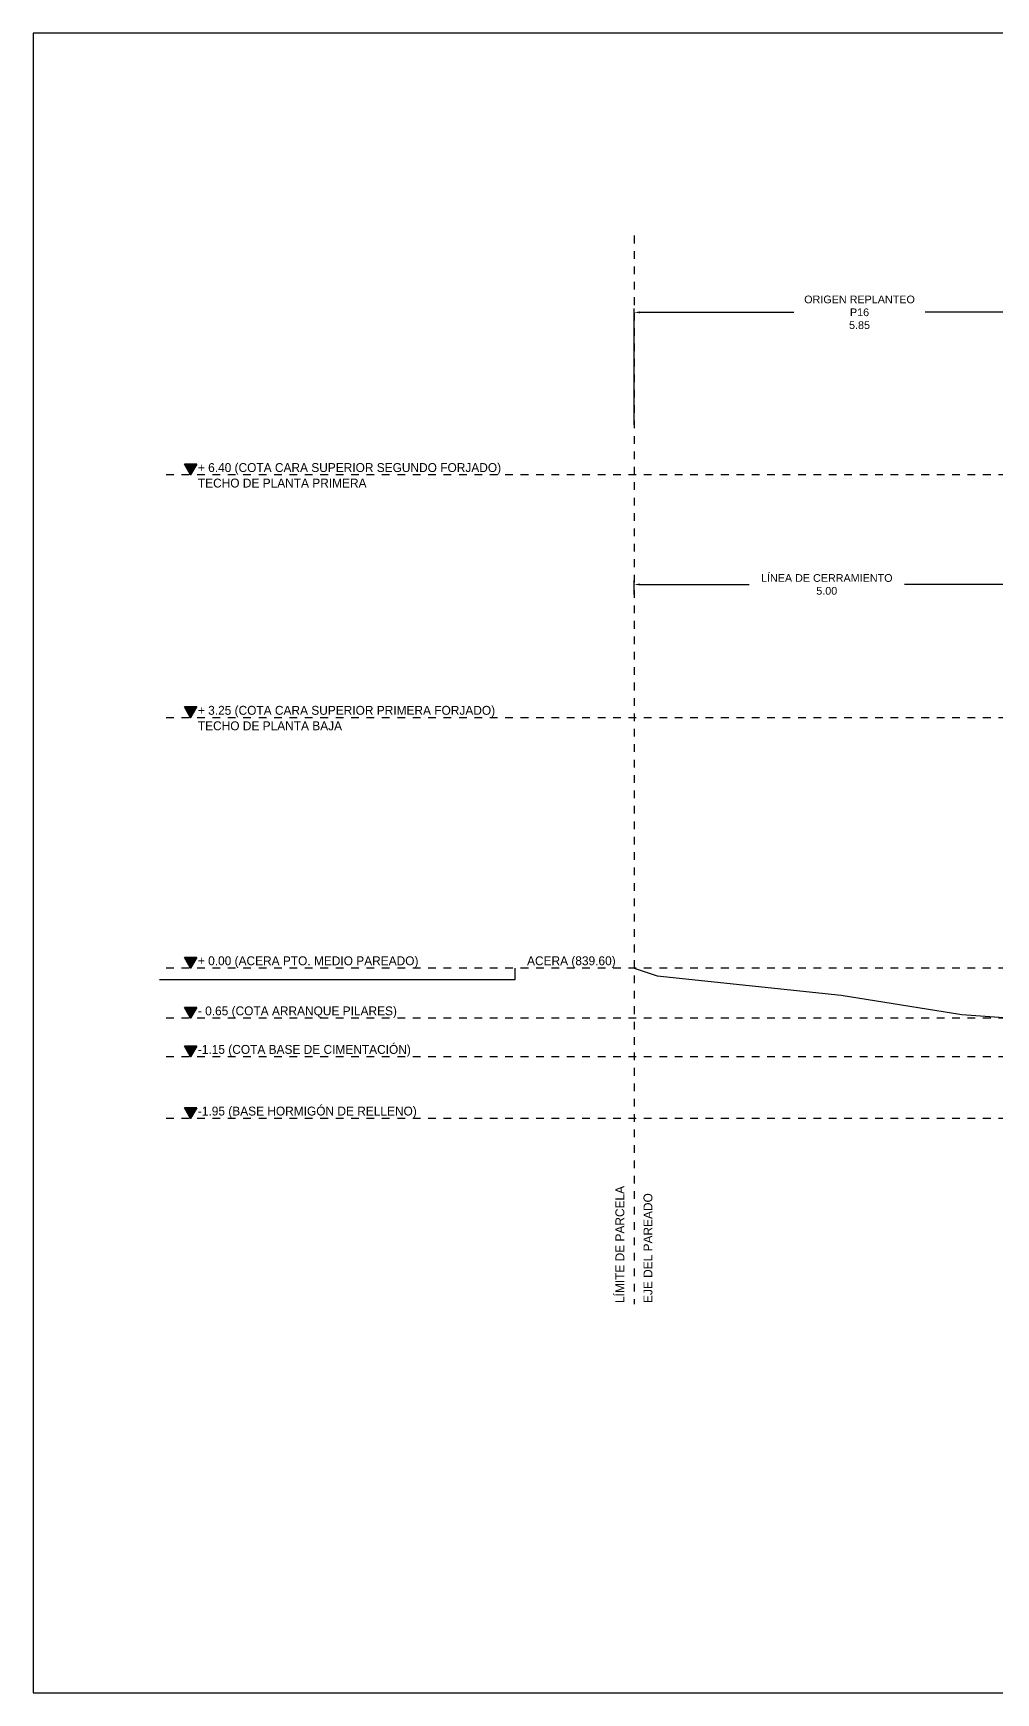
# Model space of a CAD drawing. Extents: x 2455 to 9764, y -806 to 181.
# Drawn here: x 4536.72 to 4549.22, y -409.26 to -387.73 of the extents above; entities that cross this region are included whole.
import ezdxf

# ---------------------------------------------------------------- set-up
doc = ezdxf.new("R2010")
doc.units = 0
doc.header["$LTSCALE"] = 0.2
doc.header["$MEASUREMENT"] = 0
doc.linetypes.add('CONTINUA', pattern=[0])
doc.linetypes.add('RAYITAS', pattern=[0.375, 0.25, -0.125])
doc.layers.add('01_cartela', color=6, linetype='CONTINUOUS', plot=False)
for name, color, linetype in [('01_cotas', 4, 'CONTINUOUS'), ('01_MONO inst', 254, 'CONTINUOUS'), ('01_perfil terreno natural', 170, 'CONTINUOUS'), ('01_proyección', 4, 'RAYITAS'), ('01_textos', 7, 'CONTINUOUS')]:
    doc.layers.add(name, color=color, linetype=linetype)
doc.styles.add('Century Gothic', font='', dxfattribs={"height": 2})
doc.styles.add('Estilo1', font='swissel.ttf')
doc.styles.add('ROMANS', font='romans')
doc.styles.get('Century Gothic').set_extended_font_data('Century Gothic')
doc.dimstyles.new('DECIMAL-50', dxfattribs={"dimtxt": 0.08, "dimasz": 0.15, "dimexe": 0.05, "dimexo": 0.05, "dimgap": 0.09, "dimtad": 0, "dimzin": 0, "dimdsep": 46, "dimtxsty": 'ROMANS', "dimblk": 'DOTSMALL', "dimcen": 0.09, "dimclrt": 7, "dimadec": 0, "dimazin": 0, "dimtfac": 1.38, "dimtix": 1, "dimtofl": 0, "dimtmove": 2, "dimatfit": 3, "dimldrblk": 'OBLIQUE', "dimfxl": 1, "dimtolj": 1, "dimtzin": 0, "dimarcsym": 0})

# ---------------------------------------------------------------- blocks, each defined once
blk = doc.blocks.new('*D451')
at = {"layer": '01_cotas', "color": 0, "linetype": 'CONTINUA', "lineweight": -2, "transparency": 16777216}
for p, q in [((4544.522, -392.811), (4544.522, -391.301)), ((4550.372, -392.811), (4550.372, -391.301))]:
    blk.add_line(p, q, dxfattribs=at)
at = {"layer": '01_cotas', "color": 0, "lineweight": -2, "transparency": 16777216}
for p, q in [((4544.597, -391.351), (4546.596, -391.351)), ((4550.297, -391.351), (4548.299, -391.351))]:
    blk.add_line(p, q, dxfattribs=at)
at = {"layer": '01_cotas', "color": 0, "transparency": 16777216}
for points in [[(4544.597, -391.339), (4544.597, -391.364), (4544.522, -391.351)], [(4550.297, -391.339), (4550.297, -391.364), (4550.372, -391.351)]]:
    blk.add_solid(points, dxfattribs=at)
at = {"layer": '01_cotas', "color": 7, "transparency": 16777216, "insert": (4547.447, -391.351), "char_height": 0.1, "width": 1.52292, "attachment_point": 5, "style": 'Estilo1'}
blk.add_mtext('\\A1;ORIGEN REPLANTEO P16\\P5.85', dxfattribs=at)
blk = doc.blocks.new('*D458')
at = {"layer": '01_cotas', "color": 0, "linetype": 'CONTINUA', "lineweight": -2, "transparency": 16777216}
for p, q in [((4544.522, -395.011), (4544.522, -394.832)), ((4549.522, -395.011), (4549.522, -394.832))]:
    blk.add_line(p, q, dxfattribs=at)
at = {"layer": '01_cotas', "color": 0, "lineweight": -2, "transparency": 16777216}
for p, q in [((4544.597, -394.882), (4546.016, -394.882)), ((4549.447, -394.882), (4548.029, -394.882))]:
    blk.add_line(p, q, dxfattribs=at)
at = {"layer": '01_cotas', "color": 0, "transparency": 16777216}
for points in [[(4544.597, -394.87), (4544.597, -394.895), (4544.522, -394.882)], [(4549.447, -394.87), (4549.447, -394.895), (4549.522, -394.882)]]:
    blk.add_solid(points, dxfattribs=at)
at = {"layer": '01_cotas', "color": 7, "transparency": 16777216, "insert": (4547.022, -394.882), "char_height": 0.1, "attachment_point": 5, "style": 'Estilo1'}
blk.add_mtext('\\A1;LÍNEA DE CERRAMIENTO\\P5.00', dxfattribs=at)

msp = doc.modelspace()

# ---------------------------------------------------------------- hatches: boundary and pattern name
at = {"layer": '01_textos', "ltscale": 0.01}
for color, points in [(120, [(4538.766, -393.461), (4538.686, -393.322), (4538.847, -393.322)]), (120, [(4538.766, -393.461), (4538.686, -393.322), (4538.847, -393.322)]), (120, [(4538.766, -393.461), (4538.847, -393.322), (4538.686, -393.322)]), (120, [(4538.766, -396.611), (4538.686, -396.472), (4538.847, -396.472)]), (120, [(4538.766, -396.611), (4538.686, -396.472), (4538.847, -396.472)]), (120, [(4538.766, -396.611), (4538.847, -396.472), (4538.686, -396.472)]), (10, [(4538.766, -399.861), (4538.686, -399.722), (4538.847, -399.722)]), (10, [(4538.766, -399.861), (4538.686, -399.722), (4538.847, -399.722)]), (10, [(4538.766, -399.861), (4538.847, -399.722), (4538.686, -399.722)]), (120, [(4538.766, -400.511), (4538.686, -400.372), (4538.847, -400.372)]), (120, [(4538.766, -400.511), (4538.686, -400.372), (4538.847, -400.372)]), (120, [(4538.766, -400.511), (4538.847, -400.372), (4538.686, -400.372)]), (120, [(4538.766, -401.011), (4538.686, -400.872), (4538.847, -400.872)]), (120, [(4538.766, -401.011), (4538.686, -400.872), (4538.847, -400.872)]), (120, [(4538.766, -401.011), (4538.847, -400.872), (4538.686, -400.872)]), (120, [(4538.766, -401.811), (4538.686, -401.672), (4538.847, -401.672)]), (120, [(4538.766, -401.811), (4538.686, -401.672), (4538.847, -401.672)]), (120, [(4538.766, -401.811), (4538.847, -401.672), (4538.686, -401.672)])]:
    msp.add_hatch(color=color, dxfattribs=at).paths.add_polyline_path(points)

# ---------------------------------------------------------------- linework, layer by layer
at = {"layer": '01_cartela', "color": 3}
msp.add_lwpolyline([(4536.723, -387.729), (4536.723, -409.264), (4567.361, -409.264), (4567.361, -387.729)], close=True, dxfattribs=at)
at = {"layer": '01_MONO inst'}
for p, q in [((4542.972, -399.861, 0), (4542.972, -400.011, 0)), ((4542.972, -400.011, 0), (4538.363, -400.011, 0))]:
    msp.add_line(p, q, dxfattribs=at)
at = {"layer": '01_perfil terreno natural', "elevation": 0}
msp.add_lwpolyline([(4544.522, -399.861), (4544.819, -399.961), (4547.209, -400.211), (4548.776, -400.461), (4552.284, -400.711), (4558.395, -400.961), (4565.805, -401.211)], dxfattribs=at)
at = {"layer": '01_proyección', "color": 10}
for p, q in [((4544.522, -390.356, 0), (4544.522, -404.219, 0)), ((4565.349, -399.861, 0), (4538.363, -399.861, 0))]:
    msp.add_line(p, q, dxfattribs=at)
at = {"layer": '01_proyección', "color": 120}
for p, q in [((4565.349, -393.461, 0), (4538.363, -393.461, 0)), ((4565.349, -396.611, 0), (4538.363, -396.611, 0)), ((4565.349, -400.511, 0), (4538.363, -400.511, 0)), ((4565.349, -401.011, 0), (4538.363, -401.011, 0)), ((4565.349, -401.811, 0), (4538.363, -401.811, 0))]:
    msp.add_line(p, q, dxfattribs=at)
at = {"layer": '01_textos', "color": 120, "ltscale": 0.01, "elevation": 0}
for points in [[(4538.766, -393.461), (4538.686, -393.322), (4538.847, -393.322)], [(4538.766, -393.461), (4538.847, -393.322), (4538.686, -393.322)], [(4538.766, -396.611), (4538.686, -396.472), (4538.847, -396.472)], [(4538.766, -396.611), (4538.847, -396.472), (4538.686, -396.472)], [(4538.766, -400.511), (4538.686, -400.372), (4538.847, -400.372)], [(4538.766, -400.511), (4538.847, -400.372), (4538.686, -400.372)], [(4538.766, -401.011), (4538.686, -400.872), (4538.847, -400.872)], [(4538.766, -401.011), (4538.847, -400.872), (4538.686, -400.872)], [(4538.766, -401.811), (4538.686, -401.672), (4538.847, -401.672)], [(4538.766, -401.811), (4538.847, -401.672), (4538.686, -401.672)]]:
    msp.add_lwpolyline(points, close=True, dxfattribs=at)
at = {"layer": '01_textos', "color": 10, "ltscale": 0.01, "elevation": 0}
for points in [[(4538.766, -399.861), (4538.686, -399.722), (4538.847, -399.722)], [(4538.766, -399.861), (4538.847, -399.722), (4538.686, -399.722)]]:
    msp.add_lwpolyline(points, close=True, dxfattribs=at)

# ---------------------------------------------------------------- texts
at = {"layer": '01_MONO inst', "linetype": 'CONTINUA', "ltscale": 1.5, "style": 'Century Gothic'}
msp.add_text('ACERA (839.60)', height=0.1155, dxfattribs=at).set_placement((4543.132, -399.823, 0))
at = {"layer": '01_textos', "color": 120, "ltscale": 0.01, "style": 'Century Gothic'}
for s, p in [('+ 6.40 (COTA CARA SUPERIOR SEGUNDO FORJADO)', (4538.86, -393.423, 0)), ('TECHO DE PLANTA PRIMERA', (4538.86, -393.624, 0)), ('+ 3.25 (COTA CARA SUPERIOR PRIMERA FORJADO)', (4538.86, -396.573, 0)), ('TECHO DE PLANTA BAJA', (4538.86, -396.774, 0)), ('- 0.65 (COTA ARRANQUE PILARES)', (4538.86, -400.473, 0)), ('-1.15 (COTA BASE DE CIMENTACIÓN)', (4538.86, -400.973, 0)), ('-1.95 (BASE HORMIGÓN DE RELLENO)', (4538.86, -401.773, 0))]:
    msp.add_text(s, height=0.1155, dxfattribs=at).set_placement(p)
at = {"layer": '01_textos', "color": 10, "ltscale": 0.01, "style": 'Century Gothic'}
msp.add_text('+ 0.00 (ACERA PTO. MEDIO PAREADO)', height=0.1155, dxfattribs=at).set_placement((4538.86, -399.823, 0))
for s, p in [('LÍMITE DE PARCELA', (4544.394, -404.206, 0)), ('EJE DEL PAREADO', (4544.759, -404.206, 0))]:
    msp.add_text(s, height=0.1155, rotation=90, dxfattribs=at).set_placement(p)

# ---------------------------------------------------------------- dimensions: what is measured, and where the dimension line sits
at = {"layer": '01_cotas'}
for base, p1, p2, text, picture, middle in [((4544.522, -391.351), (4550.372, -392.861, 0), (4544.522, -392.861, 0), 'ORIGEN REPLANTEO P16\\P<>', '*D451', (4547.447, -391.351)), ((4544.522, -394.882), (4549.522, -395.061, 0), (4544.522, -395.061, 0), 'LÍNEA DE CERRAMIENTO\\P<>', '*D458', (4547.022, -394.882))]:
    dim = msp.add_linear_dim(base=base, p1=p1, p2=p2, text=text, dimstyle='DECIMAL-50', override={"dimtxt": 0.1, "dimasz": 0.075, "dimtxsty": 'Estilo1', "dimsah": 1, "dimfxl": 0.09, "dimarcsym": 2}, dxfattribs=at)
    dim.commit()
    dim.dimension.update_dxf_attribs({"geometry": picture, "text_midpoint": middle})

doc.saveas('drawing.dxf')
